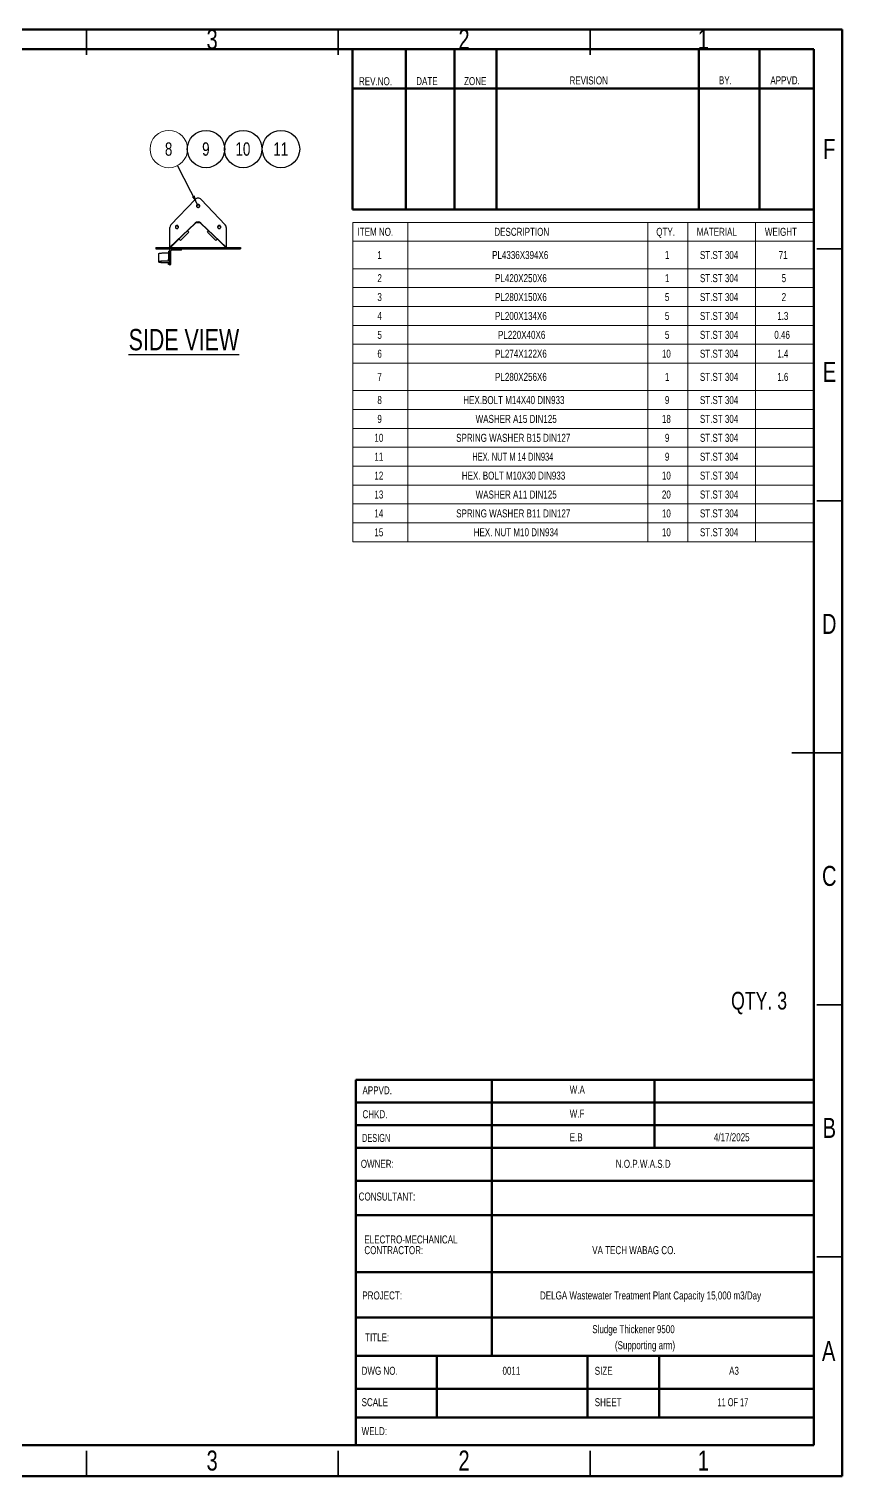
# Model space of a CAD drawing. Header units: millimetres. Extents: x 122 to 2816, y -707 to 556.
# Drawn here: x 2179.8 to 2341.2, y -316 to -28.9 of the extents above; entities that cross this region are included whole.
import ezdxf

# ---------------------------------------------------------------- set-up
doc = ezdxf.new("R2010")
doc.units = ezdxf.units.MM
doc.layers.add('FORMAT', color=7, linetype='Continuous')
doc.styles.add('SLDTEXTSTYLE0', font='TXT', dxfattribs={"width": 0.7})
doc.styles.add('SLDTEXTSTYLE10', font='TXT', dxfattribs={"width": 0.6875})
doc.styles.add('SLDTEXTSTYLE6', font='TXT', dxfattribs={"width": 0.687299})
doc.styles.add('SLDTEXTSTYLE7', font='TXT', dxfattribs={"width": 0.75})
doc.dimstyles.new('SLDDIMSTYLE0', dxfattribs={"dimtxt": 2.5, "dimasz": 1.852083, "dimexe": 0, "dimexo": 0.625, "dimgap": 0, "dimtad": 1, "dimdec": 0, "dimrnd": 1e-09, "dimtxsty": 'Standard', "dimsah": 1, "dimcen": 2.5, "dimazin": 3, "dimtfac": 1.852083, "dimtdec": 0, "dimtmove": 0, "dimatfit": 3, "dimfrac": 2})

# ---------------------------------------------------------------- blocks, each defined once
blk = doc.blocks.new('SW_NOTE_0_128')
at = {"color": 0, "linetype": 'Continuous', "lineweight": 0, "char_height": 1.5875, "attachment_point": 1, "style": 'SLDTEXTSTYLE7'}
for s, insert in [('ELECTRO-MECHANICAL', (0, 2.05)), ('CONTRACTOR:', (0, -0.07))]:
    blk.add_mtext(s, dxfattribs=dict(at, insert=insert))
blk = doc.blocks.new('SW_TABLEANNOTATION_4')
at = {"color": 0, "linetype": 'Continuous', "lineweight": 18}
for p, q in [((0, 0), (0, -3.75)), ((0, 0), (10.93, 0)), ((10.93, 0), (10.93, -3.75)), ((10.93, 0), (58.57, 0)), ((58.57, 0), (58.57, -3.75)), ((58.57, 0), (66.49, 0)), ((66.49, 0), (66.49, -3.75)), ((66.49, 0), (79.93, 0)), ((79.93, 0), (79.93, -3.75)), ((79.93, 0), (91.5, 0)), ((91.5, 0), (91.5, -3.75)), ((0, -3.75), (10.93, -3.75)), ((0, -3.75), (0, -9.19)), ((10.93, -3.75), (58.57, -3.75)), ((10.93, -3.75), (10.93, -9.19)), ((58.57, -3.75), (66.49, -3.75)), ((58.57, -3.75), (58.57, -9.19)), ((66.49, -3.75), (79.93, -3.75)), ((66.49, -3.75), (66.49, -9.19)), ((79.93, -3.75), (91.5, -3.75)), ((79.93, -3.75), (79.93, -9.19)), ((91.5, -3.75), (91.5, -9.19)), ((0, -9.19), (0, -12.94)), ((0, -9.19), (10.93, -9.19)), ((10.93, -9.19), (10.93, -12.94)), ((10.93, -9.19), (58.57, -9.19)), ((58.57, -9.19), (58.57, -12.94)), ((58.57, -9.19), (66.49, -9.19)), ((66.49, -9.19), (66.49, -12.94)), ((66.49, -9.19), (79.93, -9.19)), ((79.93, -9.19), (79.93, -12.94)), ((79.93, -9.19), (91.5, -9.19)), ((91.5, -9.19), (91.5, -12.94)), ((0, -12.94), (0, -16.69)), ((0, -12.94), (10.93, -12.94)), ((10.93, -12.94), (10.93, -16.69)), ((10.93, -12.94), (58.57, -12.94)), ((58.57, -12.94), (58.57, -16.69)), ((58.57, -12.94), (66.49, -12.94)), ((66.49, -12.94), (66.49, -16.69)), ((66.49, -12.94), (79.93, -12.94)), ((79.93, -12.94), (79.93, -16.69)), ((79.93, -12.94), (91.5, -12.94)), ((91.5, -12.94), (91.5, -16.69)), ((0, -16.69), (0, -20.44)), ((0, -16.69), (10.93, -16.69)), ((10.93, -16.69), (10.93, -20.44)), ((10.93, -16.69), (58.57, -16.69)), ((58.57, -16.69), (58.57, -20.44)), ((58.57, -16.69), (66.49, -16.69)), ((66.49, -16.69), (66.49, -20.44)), ((66.49, -16.69), (79.93, -16.69)), ((79.93, -16.69), (79.93, -20.44)), ((79.93, -16.69), (91.5, -16.69)), ((91.5, -16.69), (91.5, -20.44)), ((0, -20.44), (0, -24.18)), ((0, -20.44), (10.93, -20.44)), ((10.93, -20.44), (10.93, -24.18)), ((10.93, -20.44), (58.57, -20.44)), ((58.57, -20.44), (58.57, -24.18)), ((58.57, -20.44), (66.49, -20.44)), ((66.49, -20.44), (66.49, -24.18)), ((66.49, -20.44), (79.93, -20.44)), ((79.93, -20.44), (79.93, -24.18)), ((79.93, -20.44), (91.5, -20.44)), ((91.5, -20.44), (91.5, -24.18)), ((0, -24.18), (0, -27.93)), ((0, -24.18), (10.93, -24.18)), ((10.93, -24.18), (10.93, -27.93)), ((10.93, -24.18), (58.57, -24.18)), ((58.57, -24.18), (58.57, -27.93)), ((58.57, -24.18), (66.49, -24.18)), ((66.49, -24.18), (66.49, -27.93)), ((66.49, -24.18), (79.93, -24.18)), ((79.93, -24.18), (79.93, -27.93)), ((79.93, -24.18), (91.5, -24.18)), ((91.5, -24.18), (91.5, -27.93)), ((0, -27.93), (0, -33.38)), ((0, -27.93), (10.93, -27.93)), ((10.93, -27.93), (10.93, -33.38)), ((10.93, -27.93), (58.57, -27.93)), ((58.57, -27.93), (58.57, -33.38)), ((58.57, -27.93), (66.49, -27.93)), ((66.49, -27.93), (66.49, -33.38)), ((66.49, -27.93), (79.93, -27.93)), ((79.93, -27.93), (79.93, -33.38)), ((79.93, -27.93), (91.5, -27.93)), ((91.5, -27.93), (91.5, -33.38)), ((0, -33.38), (0, -37.12)), ((0, -33.38), (10.93, -33.38)), ((10.93, -33.38), (10.93, -37.12)), ((10.93, -33.38), (58.57, -33.38)), ((58.57, -33.38), (58.57, -37.12)), ((58.57, -33.38), (66.49, -33.38)), ((66.49, -33.38), (66.49, -37.12)), ((66.49, -33.38), (79.93, -33.38)), ((79.93, -33.38), (79.93, -37.12)), ((79.93, -33.38), (91.5, -33.38)), ((91.5, -33.38), (91.5, -37.12)), ((0, -37.12), (0, -40.87)), ((0, -37.12), (10.93, -37.12)), ((10.93, -37.12), (10.93, -40.87)), ((10.93, -37.12), (58.57, -37.12)), ((58.57, -37.12), (58.57, -40.87)), ((58.57, -37.12), (66.49, -37.12)), ((66.49, -37.12), (66.49, -40.87)), ((66.49, -37.12), (79.93, -37.12)), ((79.93, -37.12), (79.93, -40.87)), ((79.93, -37.12), (91.5, -37.12)), ((91.5, -37.12), (91.5, -40.87)), ((0, -40.87), (0, -44.62)), ((0, -40.87), (10.93, -40.87)), ((10.93, -40.87), (10.93, -44.62)), ((10.93, -40.87), (58.57, -40.87)), ((58.57, -40.87), (58.57, -44.62)), ((58.57, -40.87), (66.49, -40.87)), ((66.49, -40.87), (66.49, -44.62)), ((66.49, -40.87), (79.93, -40.87)), ((79.93, -40.87), (79.93, -44.62)), ((79.93, -40.87), (91.5, -40.87)), ((91.5, -40.87), (91.5, -44.62)), ((0, -44.62), (0, -48.37)), ((0, -44.62), (10.93, -44.62)), ((10.93, -44.62), (10.93, -48.37)), ((10.93, -44.62), (58.57, -44.62)), ((58.57, -44.62), (58.57, -48.37)), ((58.57, -44.62), (66.49, -44.62)), ((66.49, -44.62), (66.49, -48.37)), ((66.49, -44.62), (79.93, -44.62)), ((79.93, -44.62), (79.93, -48.37)), ((79.93, -44.62), (91.5, -44.62)), ((91.5, -44.62), (91.5, -48.37)), ((0, -48.37), (0, -52.12)), ((0, -48.37), (10.93, -48.37)), ((10.93, -48.37), (10.93, -52.12)), ((10.93, -48.37), (58.57, -48.37)), ((58.57, -48.37), (58.57, -52.12)), ((58.57, -48.37), (66.49, -48.37)), ((66.49, -48.37), (66.49, -52.12)), ((66.49, -48.37), (79.93, -48.37)), ((79.93, -48.37), (79.93, -52.12)), ((79.93, -48.37), (91.5, -48.37)), ((91.5, -48.37), (91.5, -52.12)), ((0, -52.12), (0, -55.87)), ((0, -52.12), (10.93, -52.12)), ((10.93, -52.12), (10.93, -55.87)), ((10.93, -52.12), (58.57, -52.12)), ((58.57, -52.12), (58.57, -55.87)), ((58.57, -52.12), (66.49, -52.12)), ((66.49, -52.12), (66.49, -55.87)), ((66.49, -52.12), (79.93, -52.12)), ((79.93, -52.12), (79.93, -55.87)), ((79.93, -52.12), (91.5, -52.12)), ((91.5, -52.12), (91.5, -55.87)), ((0, -55.87), (0, -59.61)), ((0, -55.87), (10.93, -55.87)), ((10.93, -55.87), (10.93, -59.61)), ((10.93, -55.87), (58.57, -55.87)), ((58.57, -55.87), (58.57, -59.61)), ((58.57, -55.87), (66.49, -55.87)), ((66.49, -55.87), (66.49, -59.61)), ((66.49, -55.87), (79.93, -55.87)), ((79.93, -55.87), (79.93, -59.61)), ((79.93, -55.87), (91.5, -55.87)), ((91.5, -55.87), (91.5, -59.61)), ((0, -59.61), (0, -63.36)), ((0, -59.61), (10.93, -59.61)), ((10.93, -59.61), (10.93, -63.36)), ((10.93, -59.61), (58.57, -59.61)), ((58.57, -59.61), (58.57, -63.36)), ((58.57, -59.61), (66.49, -59.61)), ((66.49, -59.61), (66.49, -63.36)), ((66.49, -59.61), (79.93, -59.61)), ((79.93, -59.61), (79.93, -63.36)), ((79.93, -59.61), (91.5, -59.61)), ((91.5, -59.61), (91.5, -63.36)), ((0, -63.36), (10.93, -63.36)), ((10.93, -63.36), (58.57, -63.36)), ((58.57, -63.36), (66.49, -63.36)), ((66.49, -63.36), (79.93, -63.36)), ((79.93, -63.36), (91.5, -63.36))]:
    blk.add_line(p, q, dxfattribs=at)
at = {"color": 0, "linetype": 'Continuous', "lineweight": 0, "attachment_point": 1}
for s, insert, char_height, style in [('ITEM NO.', (0.94, -1.08), 1.587, 'SLDTEXTSTYLE7'), ('DESCRIPTION', (28.1, -1.08), 1.5875, 'SLDTEXTSTYLE7'), ('QTY.', (60.24, -1.08), 1.587, 'SLDTEXTSTYLE7'), ('MATERIAL', (68.28, -1.08), 1.587, 'SLDTEXTSTYLE7'), ('WEIGHT', (81.8, -1.08), 1.587, 'SLDTEXTSTYLE7'), ('1', (4.88, -5.68), 1.59, 'SLDTEXTSTYLE7'), ('PL4336X394X6', (27.65, -5.68), 1.5875, 'SLDTEXTSTYLE7'), ('1', (61.95, -5.68), 1.59, 'SLDTEXTSTYLE7'), ('ST.ST 304', (68.91, -5.68), 1.587, 'SLDTEXTSTYLE7'), ('71', (84.55, -5.68), 1.587, 'SLDTEXTSTYLE7'), ('2', (4.88, -10.27), 1.59, 'SLDTEXTSTYLE7'), ('PL420X250X6', (28.24, -10.27), 1.5875, 'SLDTEXTSTYLE7'), ('1', (61.95, -10.27), 1.59, 'SLDTEXTSTYLE7'), ('ST.ST 304', (68.91, -10.27), 1.587, 'SLDTEXTSTYLE7'), ('5', (85.13, -10.27), 1.59, 'SLDTEXTSTYLE7'), ('3', (4.88, -14.02), 1.59, 'SLDTEXTSTYLE7'), ('PL280X150X6', (28.24, -14.02), 1.5875, 'SLDTEXTSTYLE7'), ('5', (61.95, -14.02), 1.59, 'SLDTEXTSTYLE7'), ('ST.ST 304', (68.91, -14.02), 1.587, 'SLDTEXTSTYLE7'), ('2', (85.13, -14.02), 1.59, 'SLDTEXTSTYLE7'), ('4', (4.88, -17.77), 1.59, 'SLDTEXTSTYLE7'), ('PL200X134X6', (28.24, -17.77), 1.5875, 'SLDTEXTSTYLE7'), ('5', (61.95, -17.77), 1.59, 'SLDTEXTSTYLE7'), ('ST.ST 304', (68.91, -17.77), 1.587, 'SLDTEXTSTYLE7'), ('1.3', (84.25, -17.77), 1.587, 'SLDTEXTSTYLE7'), ('5', (4.88, -21.52), 1.59, 'SLDTEXTSTYLE7'), ('PL220X40X6', (28.83, -21.52), 1.587, 'SLDTEXTSTYLE7'), ('5', (61.95, -21.52), 1.59, 'SLDTEXTSTYLE7'), ('ST.ST 304', (68.91, -21.52), 1.587, 'SLDTEXTSTYLE7'), ('0.46', (83.67, -21.52), 1.587, 'SLDTEXTSTYLE7'), ('6', (4.88, -25.26), 1.59, 'SLDTEXTSTYLE7'), ('PL274X122X6', (28.24, -25.26), 1.5875, 'SLDTEXTSTYLE7'), ('10', (61.36, -25.26), 1.587, 'SLDTEXTSTYLE7'), ('ST.ST 304', (68.91, -25.26), 1.587, 'SLDTEXTSTYLE7'), ('1.4', (84.25, -25.26), 1.587, 'SLDTEXTSTYLE7'), ('7', (4.88, -29.86), 1.59, 'SLDTEXTSTYLE7'), ('PL280X256X6', (28.24, -29.86), 1.5875, 'SLDTEXTSTYLE7'), ('1', (61.95, -29.86), 1.59, 'SLDTEXTSTYLE7'), ('ST.ST 304', (68.91, -29.86), 1.587, 'SLDTEXTSTYLE7'), ('1.6', (84.25, -29.86), 1.587, 'SLDTEXTSTYLE7'), ('8', (4.88, -34.46), 1.59, 'SLDTEXTSTYLE7'), ('HEX.BOLT M14X40 DIN933', (21.93, -34.46), 1.5875, 'SLDTEXTSTYLE7'), ('9', (61.95, -34.46), 1.59, 'SLDTEXTSTYLE7'), ('ST.ST 304', (68.91, -34.46), 1.587, 'SLDTEXTSTYLE7'), ('9', (4.88, -38.2), 1.59, 'SLDTEXTSTYLE7'), ('WASHER A15 DIN125', (24.38, -38.2), 1.5875, 'SLDTEXTSTYLE7'), ('18', (61.36, -38.2), 1.587, 'SLDTEXTSTYLE7'), ('ST.ST 304', (68.91, -38.2), 1.587, 'SLDTEXTSTYLE7'), ('10', (4.29, -41.95), 1.587, 'SLDTEXTSTYLE7'), ('SPRING WASHER B15 DIN127', (20.52, -41.95), 1.5875, 'SLDTEXTSTYLE7'), ('9', (61.95, -41.95), 1.59, 'SLDTEXTSTYLE7'), ('ST.ST 304', (68.91, -41.95), 1.587, 'SLDTEXTSTYLE7'), ('11', (4.29, -45.7), 1.587, 'SLDTEXTSTYLE7'), ('HEX. NUT M 14 DIN934', (23.71, -45.7), 1.5875, 'SLDTEXTSTYLE0'), ('9', (61.95, -45.7), 1.59, 'SLDTEXTSTYLE7'), ('ST.ST 304', (68.91, -45.7), 1.587, 'SLDTEXTSTYLE7'), ('12', (4.29, -49.45), 1.587, 'SLDTEXTSTYLE7'), ('HEX. BOLT M10X30 DIN933', (21.64, -49.45), 1.5875, 'SLDTEXTSTYLE7'), ('10', (61.36, -49.45), 1.587, 'SLDTEXTSTYLE7'), ('ST.ST 304', (68.91, -49.45), 1.587, 'SLDTEXTSTYLE7'), ('13', (4.29, -53.2), 1.587, 'SLDTEXTSTYLE7'), ('WASHER A11 DIN125', (24.38, -53.2), 1.5875, 'SLDTEXTSTYLE7'), ('20', (61.36, -53.2), 1.587, 'SLDTEXTSTYLE7'), ('ST.ST 304', (68.91, -53.2), 1.587, 'SLDTEXTSTYLE7'), ('14', (4.29, -56.95), 1.587, 'SLDTEXTSTYLE7'), ('SPRING WASHER B11 DIN127', (20.52, -56.95), 1.5875, 'SLDTEXTSTYLE7'), ('10', (61.36, -56.95), 1.587, 'SLDTEXTSTYLE7'), ('ST.ST 304', (68.91, -56.95), 1.587, 'SLDTEXTSTYLE7'), ('15', (4.29, -60.69), 1.587, 'SLDTEXTSTYLE7'), ('HEX. NUT M10 DIN934', (24, -60.69), 1.5875, 'SLDTEXTSTYLE7'), ('10', (61.36, -60.69), 1.587, 'SLDTEXTSTYLE7'), ('ST.ST 304', (68.91, -60.69), 1.587, 'SLDTEXTSTYLE7')]:
    blk.add_mtext(s, dxfattribs=dict(at, insert=insert, char_height=char_height, style=style))
blk = doc.blocks.new('SW_NOTE_0_138')
at = {"color": 0, "linetype": 'Continuous', "lineweight": 0}
blk.add_circle((-1.71, 3.29), 3.71, dxfattribs=at)
at = {"color": 0, "linetype": 'Continuous', "lineweight": 0, "insert": (-1.74, 4.62), "char_height": 2.65, "attachment_point": 2, "style": 'SLDTEXTSTYLE7'}
blk.add_mtext('8', dxfattribs=at)
blk = doc.blocks.new('SW_NOTE_0_139')
at = {"layer": 'FORMAT', "color": 0}
blk.add_circle((0.98, 2.08), 3.71, dxfattribs=at)
at = {"layer": 'FORMAT', "color": 0, "insert": (0.95, 3.41), "char_height": 2.65, "attachment_point": 2, "style": 'SLDTEXTSTYLE7'}
blk.add_mtext('9', dxfattribs=at)
blk = doc.blocks.new('SW_NOTE_0_140')
at = {"layer": 'FORMAT', "color": 0}
blk.add_circle((1.95, 2.08), 3.71, dxfattribs=at)
at = {"layer": 'FORMAT', "color": 0, "insert": (1.9, 3.41), "char_height": 2.646, "attachment_point": 2, "style": 'SLDTEXTSTYLE7'}
blk.add_mtext('10', dxfattribs=at)
blk = doc.blocks.new('SW_NOTE_0_141')
at = {"layer": 'FORMAT', "color": 0}
blk.add_circle((1.95, 2.08), 3.71, dxfattribs=at)
at = {"layer": 'FORMAT', "color": 0, "insert": (1.9, 3.41), "char_height": 2.646, "attachment_point": 2, "style": 'SLDTEXTSTYLE7'}
blk.add_mtext('11', dxfattribs=at)

msp = doc.modelspace()

# ---------------------------------------------------------------- linework, layer by layer
at = {"color": 7, "linetype": 'Continuous', "lineweight": 70}
for p, q in [((1941.225354, -29.012227), (2341.225354, -29.012227)), ((2341.225354, -29.012227), (2341.225354, -316.012227)), ((1946.225354, -32.878702), (2335.627826, -32.878702)), ((2335.627826, -32.878702), (2335.627826, -309.878702)), ((2335.627826, -309.878702), (1946.225354, -309.878702)), ((2341.225354, -316.012227), (1941.225354, -316.012227))]:
    msp.add_line(p, q, dxfattribs=at)
at = {"color": 7, "linetype": 'Continuous', "lineweight": 35}
for p, q in [((2191.225354, -34.012227), (2191.225354, -29.012227)), ((2241.225354, -34.012227), (2241.225354, -29.012227)), ((2291.225354, -34.012227), (2291.225354, -29.012227)), ((2336.225354, -72.512227), (2341.225354, -72.512227)), ((2336.225354, -122.512227), (2341.225354, -122.512227)), ((2341.226354, -172.512227), (2331.224354, -172.512227)), ((2336.225354, -172.512227), (2341.225354, -172.512227)), ((2336.225354, -222.512227), (2341.225354, -222.512227)), ((2336.225354, -272.512227), (2341.225354, -272.512227)), ((2191.225354, -311.012227), (2191.225354, -316.012227)), ((2241.225354, -311.012227), (2241.225354, -316.012227)), ((2291.225354, -311.012227), (2291.225354, -316.012227))]:
    msp.add_line(p, q, dxfattribs=at)
at = {"color": 7, "linetype": 'Continuous', "lineweight": 50}
for p, q in [((2244.068215, -32.878702), (2244.068215, -64.701621)), ((2254.644154, -32.878702), (2254.644154, -64.564915)), ((2264.303565, -32.878702), (2264.303565, -64.701641)), ((2272.661011, -32.878702), (2272.661011, -64.701621)), ((2312.777697, -32.878702), (2312.777697, -64.701621)), ((2324.814309, -32.878702), (2324.814309, -64.701641)), ((2335.627826, -40.694423), (2244.068215, -40.694423)), ((2335.627826, -64.701621), (2244.068215, -64.701621)), ((2244.738141, -237.413051), (2244.738141, -246.413051)), ((2335.627826, -237.413051), (2244.738141, -237.413051)), ((2271.672968, -241.913051), (2271.672968, -237.413051)), ((2303.96426, -250.913051), (2303.96426, -237.413051)), ((2335.627826, -241.913051), (2244.738141, -241.913051)), ((2271.672968, -246.413051), (2271.672968, -241.913051)), ((2244.738141, -246.413051), (2244.738141, -309.878702)), ((2335.627826, -246.413051), (2244.738141, -246.413051)), ((2271.672968, -250.913051), (2271.672968, -246.413051)), ((2335.627826, -250.913051), (2244.738141, -250.913051)), ((2271.672968, -292.186839), (2271.672968, -250.913051)), ((2335.627826, -257.413051), (2244.738141, -257.413051)), ((2335.627826, -264.249972), (2244.738141, -264.249972)), ((2335.627826, -275.553183), (2244.738141, -275.553183)), ((2335.627826, -284.582307), (2244.738141, -284.582307)), ((2244.738141, -292.186839), (2335.627826, -292.186839)), ((2260.782597, -304.378702), (2260.782597, -292.186839)), ((2290.665193, -304.378702), (2290.665193, -292.186839)), ((2304.935657, -304.378702), (2304.935657, -292.186839)), ((2244.738141, -298.714932), (2335.627826, -298.714932)), ((2244.738141, -304.378702), (2335.627826, -304.378702))]:
    msp.add_line(p, q, dxfattribs=at)
at = {"color": 7, "linetype": 'Continuous', "lineweight": 25}
for p, q in [((2208.005567, -67.783871), (2212.805567, -62.702469)), ((2213.994599, -62.702469), (2218.794599, -67.783871)), ((2212.834398, -67.396779), (2207.800083, -72.195441)), ((2207.800083, -72.268009), (2212.834398, -67.469348)), ((2207.800083, -72.195441), (2207.800083, -68.294118)), ((2213.854346, -67.380861), (2212.945821, -67.380861)), ((2219.000083, -72.195441), (2213.965769, -67.396779)), ((2213.965769, -67.469348), (2219.000083, -72.268009)), ((2219.000083, -68.294118), (2219.000083, -72.195441)), ((2207.912935, -72.268009), (2210.210957, -69.969987)), ((2209.609991, -70.570953), (2209.892834, -70.853796)), ((2209.892834, -70.853796), (2211.561606, -69.185024)), ((2211.561606, -69.185024), (2211.304353, -68.927772)), ((2215.238561, -69.185024), (2215.495813, -68.927772)), ((2216.907333, -70.853796), (2215.238561, -69.185024)), ((2216.58921, -69.969987), (2218.887232, -72.268009)), ((2217.190176, -70.570953), (2216.907333, -70.853796)), ((2205.000083, -72.268009), (2205.000083, -72.508009)), ((2205.000083, -72.268009), (2207.800083, -72.268009)), ((2205.000083, -72.508009), (2207.800083, -72.508009)), ((2205.543229, -73.519663), (2205.543229, -75.100829)), ((2207.503229, -72.968914), (2207.503229, -74.55008)), ((2207.503229, -72.968914), (2207.743229, -72.968914)), ((2207.503229, -74.55008), (2207.743229, -74.55008)), ((2207.503229, -74.886649), (2207.503229, -74.55008)), ((2207.800083, -72.041449), (2207.743229, -72.098304)), ((2207.743229, -72.098304), (2207.800083, -72.155158)), ((2207.743229, -72.668009), (2207.743229, -75.708009)), ((2207.800083, -72.195441), (2207.800083, -72.268009)), ((2207.800083, -72.268009), (2207.800083, -72.508009)), ((2207.800083, -72.268009), (2219.000083, -72.268009)), ((2207.800083, -72.508009), (2207.903229, -72.508009)), ((2207.857861, -72.212936), (2207.912935, -72.268009)), ((2210.143229, -72.508009), (2207.903229, -72.508009)), ((2207.912935, -72.268009), (2218.887232, -72.268009)), ((2207.983229, -75.548009), (2207.983229, -72.908009)), ((2208.143229, -72.748009), (2209.983229, -72.748009)), ((2210.143229, -72.508009), (2219.000083, -72.508009)), ((2210.143229, -72.588009), (2210.143229, -72.508009)), ((2218.887232, -72.268009), (2218.942305, -72.212936)), ((2219.056937, -72.098304), (2219.000083, -72.041449)), ((2219.000083, -72.155158), (2219.056937, -72.098304)), ((2219.000083, -72.195441), (2219.000083, -72.268009)), ((2219.000083, -72.268009), (2219.000083, -72.508009)), ((2219.000083, -72.268009), (2221.800083, -72.268009)), ((2219.000083, -72.508009), (2221.800083, -72.508009)), ((2221.800083, -72.268009), (2221.800083, -72.508009)), ((2207.503229, -75.651578), (2207.503229, -75.315009)), ((2207.743229, -75.651578), (2207.503229, -75.651578)), ((2207.743229, -75.708009), (2207.823229, -75.708009))]:
    msp.add_line(p, q, dxfattribs=at)
at = {"color": 7, "linetype": 'Continuous', "lineweight": 25, "flags": 128}
for points in [[(2213.720083, -63.998001), (2213.712602, -63.93243), (2213.690507, -63.869926), (2213.654833, -63.81341), (2213.607247, -63.765525), (2213.549974, -63.728511), (2213.485692, -63.704098), (2213.417408, -63.693427), (2213.348313, -63.696998), (2213.281639, -63.714643), (2213.220503, -63.745538), (2213.167765, -63.788238), (2213.125889, -63.840746), (2213.096834, -63.900607), (2213.081959, -63.965022), (2213.081959, -64.030979), (2213.096834, -64.095395), (2213.125889, -64.155256), (2213.167765, -64.207764), (2213.220503, -64.250463), (2213.281639, -64.281358), (2213.348313, -64.299004), (2213.417408, -64.302575), (2213.485692, -64.291904), (2213.549974, -64.267491), (2213.607247, -64.230476), (2213.654833, -64.182592), (2213.690507, -64.126076), (2213.712602, -64.063571), (2213.720083, -63.998001)], [(2209.520083, -68.19204), (2209.512602, -68.126469), (2209.490507, -68.063965), (2209.454833, -68.007449), (2209.407247, -67.959564), (2209.349974, -67.92255), (2209.285692, -67.898137), (2209.217408, -67.887466), (2209.148313, -67.891037), (2209.081639, -67.908682), (2209.020503, -67.939577), (2208.967765, -67.982277), (2208.925889, -68.034785), (2208.896834, -68.094646), (2208.881959, -68.159061), (2208.881959, -68.225018), (2208.896834, -68.289433), (2208.925889, -68.349295), (2208.967765, -68.401803), (2209.020503, -68.444502), (2209.081639, -68.475397), (2209.148313, -68.493043), (2209.217408, -68.496613), (2209.285692, -68.485943), (2209.349974, -68.46153), (2209.407247, -68.424515), (2209.454833, -68.376631), (2209.490507, -68.320115), (2209.512602, -68.25761), (2209.520083, -68.19204)], [(2217.920083, -68.19204), (2217.912602, -68.126469), (2217.890507, -68.063965), (2217.854833, -68.007449), (2217.807247, -67.959564), (2217.749974, -67.92255), (2217.685692, -67.898137), (2217.617408, -67.887466), (2217.548313, -67.891037), (2217.481639, -67.908682), (2217.420503, -67.939577), (2217.367765, -67.982277), (2217.325889, -68.034785), (2217.296834, -68.094646), (2217.281959, -68.159061), (2217.281959, -68.225018), (2217.296834, -68.289433), (2217.325889, -68.349295), (2217.367765, -68.401803), (2217.420503, -68.444502), (2217.481639, -68.475397), (2217.548313, -68.493043), (2217.617408, -68.496613), (2217.685692, -68.485943), (2217.749974, -68.46153), (2217.807247, -68.424515), (2217.854833, -68.376631), (2217.890507, -68.320115), (2217.912602, -68.25761), (2217.920083, -68.19204)], [(2205.543229, -73.519663), (2205.545058, -73.509364), (2205.559655, -73.488888), (2205.588679, -73.468774), (2205.631785, -73.44926), (2205.688467, -73.430577), (2205.758056, -73.412943), (2205.839732, -73.396568), (2205.932531, -73.381644), (2206.035359, -73.368347), (2206.147005, -73.356835), (2206.266151, -73.347242), (2206.391394, -73.339681), (2206.521256, -73.334243), (2206.654207, -73.330991), (2206.788679, -73.329963), (2206.923087, -73.331172), (2207.055846, -73.334602), (2207.185391, -73.340215)], [(2207.185391, -73.340215), (2207.241022, -73.342042), (2207.297901, -73.341815), (2207.352832, -73.339545), (2207.402726, -73.335361), (2207.44478, -73.329497), (2207.476629, -73.322284), (2207.496484, -73.314127), (2207.503229, -73.305483)], [(2207.185391, -75.280277), (2207.055846, -75.28589), (2206.923087, -75.289321), (2206.788679, -75.290529), (2206.654207, -75.289502), (2206.521256, -75.286249), (2206.391394, -75.280811), (2206.266151, -75.273251), (2206.147005, -75.263658), (2206.035359, -75.252145), (2205.932531, -75.238848), (2205.839732, -75.223924), (2205.758056, -75.207549), (2205.688467, -75.189916), (2205.631785, -75.171232), (2205.588679, -75.151718), (2205.559655, -75.131604), (2205.545058, -75.111128), (2205.545058, -75.09053), (2205.559655, -75.070053), (2205.588679, -75.04994), (2205.631785, -75.030426), (2205.688467, -75.011742), (2205.758056, -74.994109), (2205.839732, -74.977733), (2205.932531, -74.96281), (2206.035359, -74.949513), (2206.147005, -74.938), (2206.266151, -74.928407), (2206.391394, -74.920847), (2206.521256, -74.915408), (2206.654207, -74.912156), (2206.788679, -74.911128), (2206.923087, -74.912337), (2207.055846, -74.915768), (2207.185391, -74.921381)], [(2207.107553, -74.956113), (2206.993135, -74.951251), (2206.875757, -74.948499), (2206.757074, -74.947895), (2206.63876, -74.949448), (2206.522483, -74.953135), (2206.409883, -74.958905), (2206.302548, -74.966676), (2206.201991, -74.976339), (2206.10963, -74.987758), (2206.026767, -75.00077), (2205.954572, -75.015194), (2205.894061, -75.030825), (2205.846089, -75.047444), (2205.811332, -75.064815), (2205.79028, -75.082694), (2205.783229, -75.100829), (2205.79028, -75.118964), (2205.811332, -75.136843), (2205.846089, -75.154214), (2205.894061, -75.170832), (2205.954572, -75.186464), (2206.026767, -75.200887), (2206.10963, -75.2139), (2206.201991, -75.225319), (2206.302548, -75.234981), (2206.409883, -75.242753), (2206.522483, -75.248523), (2206.63876, -75.25221), (2206.757074, -75.253762), (2206.875757, -75.253158), (2206.993135, -75.250406), (2207.107553, -75.245545)], [(2207.743229, -74.886649), (2207.736078, -74.899277), (2207.714839, -74.911529), (2207.680144, -74.923039), (2207.633027, -74.933466), (2207.574893, -74.942497), (2207.507472, -74.949865), (2207.432774, -74.955348), (2207.353024, -74.958786), (2207.2706, -74.960073), (2207.187955, -74.959173), (2207.107553, -74.956113)], [(2207.107553, -75.245545), (2207.187955, -75.242484), (2207.2706, -75.241585), (2207.353024, -75.242872), (2207.432774, -75.246309), (2207.507472, -75.251793), (2207.574893, -75.259161), (2207.633027, -75.268192), (2207.680144, -75.278618), (2207.714839, -75.290129), (2207.736078, -75.302381), (2207.743229, -75.315009)], [(2207.185391, -74.921381), (2207.241022, -74.923208), (2207.297901, -74.92298), (2207.352832, -74.92071), (2207.402726, -74.916526), (2207.44478, -74.910663), (2207.476629, -74.90345), (2207.496484, -74.895292), (2207.503229, -74.886649)], [(2207.503229, -75.315009), (2207.496484, -75.306366), (2207.476629, -75.298208), (2207.44478, -75.290995), (2207.402726, -75.285132), (2207.352832, -75.280947), (2207.297901, -75.278678), (2207.241022, -75.27845), (2207.185391, -75.280277)]]:
    msp.add_lwpolyline(points, dxfattribs=at)
at = {"color": 7, "linetype": 'Continuous', "lineweight": 25}
for centre, radius, start, end in [((2213.400083, -63.274544), 0.825057, 43.89799674, 136.10200326), ((2213.400083, -64.084117), 0.321612, 8.91356206, 171.08643794), ((2208.54312, -68.296851), 0.743042, 136.33994355, 179.78930028), ((2209.200083, -68.278156), 0.321612, 8.91356206, 171.08643794), ((2213.400083, -67.999078), 0.826296, 46.79551262, 133.20448738), ((2213.400083, -68.071647), 0.826296, 46.79551262, 133.20448738), ((2217.600083, -68.278156), 0.321612, 8.91356206, 171.08643794), ((2218.257047, -68.296851), 0.743042, 0.21069972, 43.66005645), ((2207.903229, -72.668009), 0.16, 90, 180), ((2208.143229, -72.908009), 0.16, 90, 180), ((2209.983229, -72.588009), 0.16, 270, 0), ((2207.823229, -75.548009), 0.16, 270, 0)]:
    msp.add_arc(centre, radius, start, end, dxfattribs=at)
at = {"layer": 'FORMAT'}
for p, q in [((2207.761808, -72.649431), (2207.800083, -72.508009)), ((2210.143229, -72.588009), (2210.343229, -72.508009))]:
    msp.add_line(p, q, dxfattribs=at)
for points in [[(2207.761808, -72.649431), (2207.903229, -72.508009), (2207.800083, -72.508009)], [(2210.143229, -72.588009), (2210.143229, -72.508009), (2210.343229, -72.508009)]]:
    msp.add_solid(points, dxfattribs=at)

# ---------------------------------------------------------------- block references
at = {"color": 7, "linetype": 'Continuous', "lineweight": 0}
for name, p in [('SW_NOTE_0_138', (2209.291875, -56.016057)), ('SW_TABLEANNOTATION_4', (2244.107662, -67.272114)), ('SW_NOTE_0_128', (2246.405494, -270.325846))]:
    msp.add_blockref(name, p, dxfattribs=at)
at = {"layer": 'FORMAT'}
for name, p in [('SW_NOTE_0_139', (2213.988786, -54.806348)), ('SW_NOTE_0_140', (2220.396285, -54.806348)), ('SW_NOTE_0_141', (2227.902339, -54.806348))]:
    msp.add_blockref(name, p, dxfattribs=at)

# ---------------------------------------------------------------- texts
at = {"color": 7, "linetype": 'Continuous', "lineweight": 0}
for s, insert, char_height, attachment_point, style in [('3', (2216.185391, -28.952073), 3.96875, 2, 'SLDTEXTSTYLE7'), ('2', (2266.185391, -28.952073), 3.96875, 2, 'SLDTEXTSTYLE7'), ('1', (2313.685391, -28.952073), 3.96875, 2, 'SLDTEXTSTYLE7'), ('REV.NO.', (2245.341479, -38.476119), 1.5875, 1, 'SLDTEXTSTYLE7'), ('DATE', (2256.694401, -38.446841), 1.5875, 1, 'SLDTEXTSTYLE7'), ('ZONE', (2266.192726, -38.446841), 1.5875, 1, 'SLDTEXTSTYLE7'), ('REVISION', (2287.13326, -38.319701), 1.5875, 1, 'SLDTEXTSTYLE7'), ('BY.', (2316.786403, -38.290423), 1.5875, 1, 'SLDTEXTSTYLE7'), ('APPVD.', (2326.997395, -38.290423), 1.5875, 1, 'SLDTEXTSTYLE7'), ('F', (2338.683094, -50.702073), 3.96875, 2, 'SLDTEXTSTYLE7'), ('E', (2338.733163, -94.952073), 3.96875, 2, 'SLDTEXTSTYLE7'), ('D', (2338.678042, -144.952073), 3.96875, 2, 'SLDTEXTSTYLE7'), ('C', (2338.684013, -194.952073), 3.96875, 2, 'SLDTEXTSTYLE7'), ('APPVD.', (2246.030127, -238.693226), 1.5875, 1, 'SLDTEXTSTYLE7'), ('W.A', (2287.163564, -238.561354), 1.5875, 1, 'SLDTEXTSTYLE7'), ('CHKD.', (2246.030127, -243.42693), 1.5875, 1, 'SLDTEXTSTYLE7'), ('W.F', (2287.163564, -243.295058), 1.5875, 1, 'SLDTEXTSTYLE7'), ('B', (2338.695956, -244.952073), 3.96875, 2, 'SLDTEXTSTYLE7'), ('DESIGN', (2245.943807, -248.128736), 1.5875, 1, 'SLDTEXTSTYLE6'), ('E.B', (2287.163564, -247.996864), 1.5875, 1, 'SLDTEXTSTYLE7'), ('OWNER:', (2245.698479, -253.269608), 1.5875, 1, 'SLDTEXTSTYLE7'), ('CONSULTANT:', (2245.279304, -259.758189), 1.5875, 1, 'SLDTEXTSTYLE7'), ('PROJECT:', (2246.004384, -279.381621), 1.5875, 1, 'SLDTEXTSTYLE7'), ('Sludge Thickener 9500', (2291.634483, -286.078509), 1.5875, 1, 'SLDTEXTSTYLE7'), ('TITLE:', (2246.55119, -287.70129), 1.5875, 1, 'SLDTEXTSTYLE7'), ('A', (2338.565042, -289.202073), 3.96875, 2, 'SLDTEXTSTYLE7'), ('DWG NO.', (2245.856842, -294.328671), 1.5875, 1, 'SLDTEXTSTYLE7'), ('SIZE', (2292.132628, -294.328671), 1.5875, 1, 'SLDTEXTSTYLE7'), ('SCALE', (2245.856842, -300.56502), 1.5875, 1, 'SLDTEXTSTYLE7'), ('SHEET', (2292.132628, -300.56502), 1.5875, 1, 'SLDTEXTSTYLE7'), ('WELD:', (2245.856842, -306.304777), 1.5875, 1, 'SLDTEXTSTYLE7'), ('3', (2216.185391, -310.952073), 3.96875, 2, 'SLDTEXTSTYLE7'), ('2', (2266.185391, -310.952073), 3.96875, 2, 'SLDTEXTSTYLE7'), ('1', (2313.685391, -310.952073), 3.96875, 2, 'SLDTEXTSTYLE7')]:
    msp.add_mtext(s, dxfattribs=dict(at, insert=insert, char_height=char_height, attachment_point=attachment_point, style=style))
at = {"layer": 'FORMAT'}
for s, insert, char_height, attachment_point, style in [('\\LSIDE VIEW', (2199.60995, -88.419264), 4.23333333, 1, 'SLDTEXTSTYLE7'), ('QTY. 3', (2319.192714, -219.946061), 3.5, 1, 'SLDTEXTSTYLE7'), ('4/17/2025', (2315.786795, -247.996864), 1.5875, 1, 'SLDTEXTSTYLE7'), ('N.O.P.W.A.S.D', (2296.31614, -253.269608), 1.5875, 1, 'SLDTEXTSTYLE7'), ('VA TECH WABAG CO.', (2291.634483, -270.396118), 1.5875, 1, 'SLDTEXTSTYLE7'), ('DELGA Wastewater Treatment Plant Capacity 15,000 m3/Day', (2303.210552, -279.381621), 1.5875, 2, 'SLDTEXTSTYLE7'), ('(Supporting arm)', (2302.109475, -289.260066), 1.5875, 2, 'SLDTEXTSTYLE7'), ('0011', (2273.818208, -294.328671), 1.5875, 1, 'SLDTEXTSTYLE7'), ('A3', (2318.805142, -294.328671), 1.5875, 1, 'SLDTEXTSTYLE7'), ('11 OF 17', (2316.513924, -300.56502), 1.5875, 1, 'SLDTEXTSTYLE10')]:
    msp.add_mtext(s, dxfattribs=dict(at, insert=insert, char_height=char_height, attachment_point=attachment_point, style=style))

# ---------------------------------------------------------------- leaders
at = {"color": 7, "linetype": 'Continuous', "lineweight": 0}
msp.add_leader([(2213.290057, -63.711576), (2209.291875, -56.016057)], dimstyle='SLDDIMSTYLE0', dxfattribs=at)

doc.saveas('drawing.dxf')
